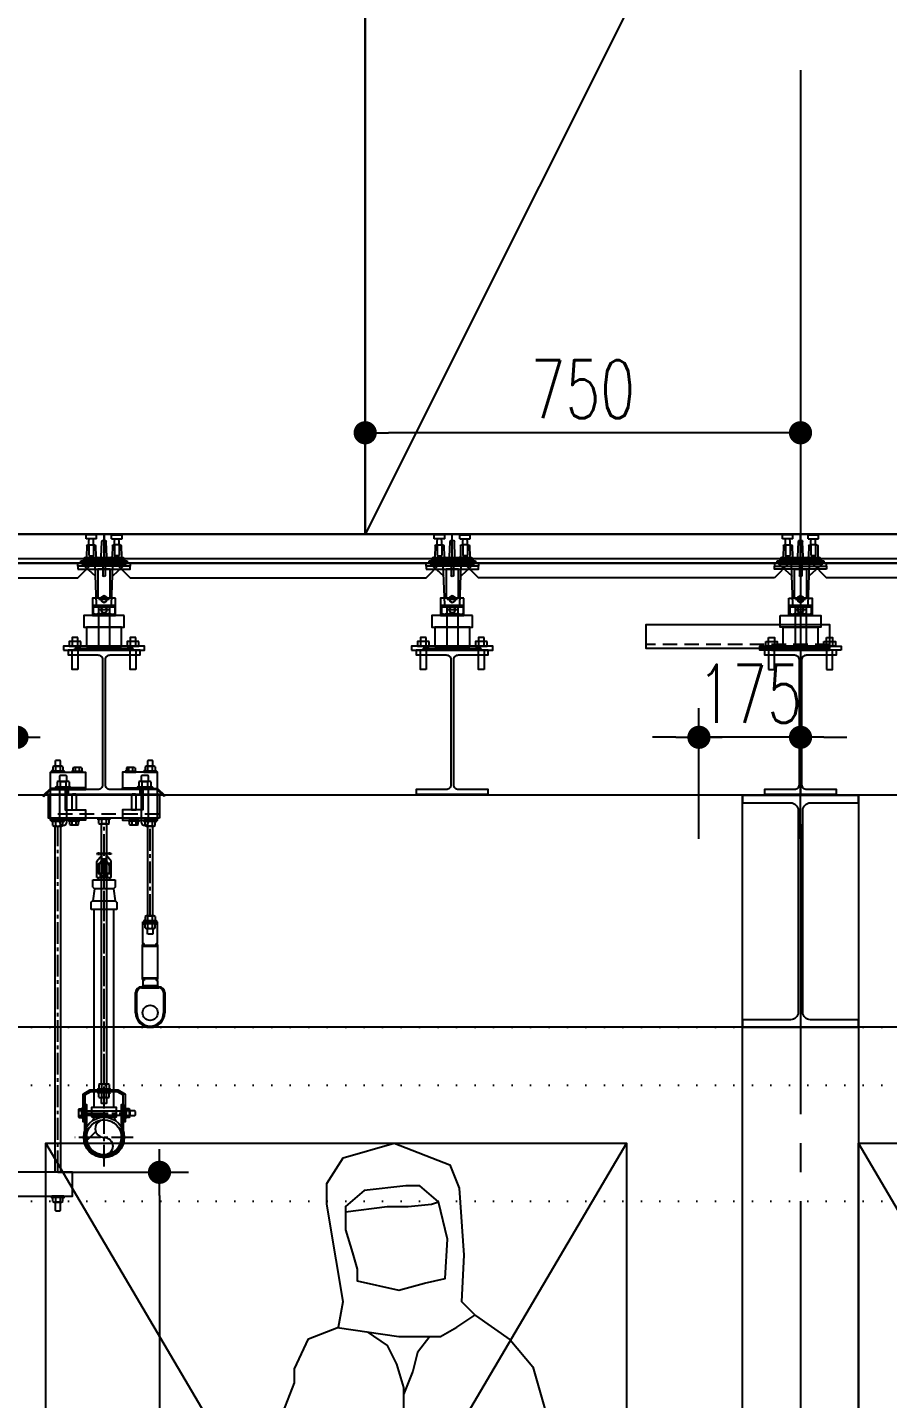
# Model space of a CAD drawing. Header units: millimetres. Extents: x -192235 to 515711, y 45168 to 947868.
# Drawn here: x 111268 to 112750, y 465210 to 467574 of the extents above; entities that cross this region are included whole.
import ezdxf
from ezdxf.enums import TextEntityAlignment as Align

# ---------------------------------------------------------------- set-up
doc = ezdxf.new("R2010")
doc.units = ezdxf.units.MM
doc.header["$LTSCALE"] = 1000
doc.header["$PDMODE"] = 1
for name, pattern in [('CENTER2', [1.125, 0.75, -0.125, 0.125, -0.125]), ('DOT2', [3.175, 0, -3.175]), ('HIDDEN', [0.375, 0.25, -0.125]), ('TPH12-SEC-@20-1$0$CENTERK0', [0.65, 0.5, -0.05, 0.05, -0.05]), ('TPH12-SEC-@20-1$0$CENTERK5', [6.916, 6.667, -0.083, 0.083, -0.083])]:
    doc.linetypes.add(name, pattern=pattern)
for name, color, linetype in [('0-LEVEL LINE', 4, 'DOT2'), ('0-tool', 1, 'Continuous'), ('e-eq-SWB', 130, 'Continuous'), ('FS-EQ', 10, 'Continuous'), ('FS-LINE', 10, 'Continuous'), ('FS-Support-1', 2, 'Continuous'), ('LED-Light-L25', 7, 'Continuous'), ('LIGHTING', 2, 'Continuous'), ('LIGHTING-W', 7, 'Continuous'), ('M-DIM', 1, 'Continuous'), ('man', 7, 'Continuous'), ('MOVE-IN', 220, 'Continuous'), ('SM-SEC-Cm$0$SUPPORT', 2, 'Continuous'), ('SUPPORT', 2, 'Continuous'), ('TPH12-SEC-@20-1$0$H-SIN', 252, 'TPH12-SEC-@20-1$0$CENTERK5'), ('TPH12-SEC-@20-1$0$SIAGE1', 252, 'Continuous'), ('TPH12-SEC-@20-1$0$STEEL-NEDA', 252, 'Continuous'), ('TPH12-SEC-@20-1$0$STEEL2', 252, 'Continuous'), ('TPH12-SEC-@20-1$0$STEEL3', 252, 'Continuous'), ('TPH12-SEC-@20-1$0$フリーアクセス', 252, 'Continuous'), ('WY-J-D', 2, 'Continuous'), ('WY-J-U', 2, 'Continuous'), ('YCD-Xfa-Sec-24$0$Raised Floor', 1, 'Continuous')]:
    doc.layers.add(name, color=color, linetype=linetype)
doc.styles.add('aa-txt', font='simplex.shx', dxfattribs={"width": 0.7, "bigfont": 'chineset.shx'})
doc.styles.add('ROMAND', font='romand', dxfattribs={"height": 5})
doc.dimstyles.new('50-DIM', dxfattribs={"dimscale": 50, "dimtxt": 2, "dimasz": 0.8, "dimexe": 1, "dimexo": 1, "dimgap": 0.5, "dimtad": 1, "dimdec": 0, "dimdsep": 46, "dimtxsty": 'aa-txt', "dimblk": 'DOT', "dimcen": 5, "dimclrd": 256, "dimclre": 256, "dimclrt": 256, "dimadec": 0, "dimazin": 0, "dimtfac": 1, "dimtdec": 0, "dimtix": 1, "dimtmove": 2, "dimatfit": 3, "dimldrblk": 'DOT', "dimfxl": 1, "dimtolj": 1, "dimtzin": 0, "dimarcsym": 0})
doc.dimstyles.new('50-DIM-ct', dxfattribs={"dimscale": 50, "dimtxt": 2, "dimasz": 0.8, "dimexe": 1, "dimexo": 1, "dimgap": 0.5, "dimtad": 1, "dimdec": 0, "dimdsep": 46, "dimtxsty": 'aa-txt', "dimblk": 'DOT', "dimcen": 5, "dimclrd": 256, "dimclre": 256, "dimclrt": 256, "dimadec": 0, "dimazin": 0, "dimtfac": 1, "dimtdec": 0, "dimtix": 1, "dimtmove": 2, "dimatfit": 3, "dimldrblk": 'DOT', "dimfxl": 1, "dimtvp": 1, "dimtolj": 1, "dimtzin": 0, "dimarcsym": 0})

# ---------------------------------------------------------------- blocks, each defined once
blk = doc.blocks.new('TPH12-SEC-@20-1$0$ペデスタルA')
at = {"layer": 'TPH12-SEC-@20-1$0$フリーアクセス'}
for p, q in [((-30, 0), (-31, -1)), ((-14, 0), (-30, 0)), ((-13, -1), (-14, 0)), ((0, -10), (0, 0)), ((13, -1), (14, 0)), ((14, 0), (30, 0)), ((30, 0), (31, -1)), ((-31, -8), (-31, -1)), ((-13, -1), (-31, -1)), ((-13, -8), (-31, -8)), ((-29.6, -19.9), (-30, -38.5)), ((-27.6, -18), (-16.4, -18)), ((-26, -10.5), (-25.6, -10)), ((-26, -18), (-26, -10.5)), ((-26, -18), (-26, -36)), ((-25.6, -10), (-25.6, -8.4)), ((-18.5, -10), (-18.5, -8.4)), ((-18, -10.5), (-18.5, -10)), ((-18, -18), (-18, -10.5)), ((-18, -18), (-18, -36)), ((-14.4, -19.9), (-14, -38.5)), ((-13, -8), (-13, -1)), ((-4.7, -39), (-3.6, -12.9)), ((4.7, -39), (3.6, -12.9)), ((13, -8), (13, -1)), ((13, -1), (31, -1)), ((13, -8), (31, -8)), ((14.4, -19.9), (14, -38.5)), ((27.6, -18), (16.4, -18)), ((18, -10.5), (18.4, -10)), ((18, -18), (18, -10.5)), ((18, -18), (18, -36)), ((18.4, -10), (18.4, -8.4)), ((25.6, -10), (25.6, -8.4)), ((26, -10.5), (25.6, -10)), ((26, -18), (26, -10.5)), ((26, -18), (26, -36)), ((29.6, -19.9), (30, -38.5)), ((31, -8), (31, -1)), ((-40, -46), (-40, -49)), ((40, -46), (-40, -46)), ((-40, -47), (40, -47)), ((35.5, -43), (-35.5, -43)), ((-35.5, -43), (-35.5, -45)), ((-35.5, -45), (-33.5, -45)), ((-33.5, -41), (-33.5, -45)), ((32.5, -40), (-32.5, -40)), ((32.5, -46), (-32.5, -46)), ((-26, -36), (-25.1, -36.9)), ((-25.1, -36.9), (-25.1, -40)), ((-25.1, -36.9), (-18.9, -36.9)), ((-24.1, -41), (-19.9, -41)), ((-18, -36), (-18.9, -36.9)), ((-18.9, -36.9), (-18.9, -40)), ((-15.3, -46), (-15.1, -44.2)), ((-15.3, -46), (-8.3, -46)), ((-9.4, -43.4), (-14.2, -43.4)), ((-8.3, -46), (-8.5, -44.2)), ((-1, -45), (-1, -43)), ((-1, -45), (1, -45)), ((1, -45), (1, -43)), ((18, -36), (18.9, -36.9)), ((25.1, -36.9), (18.9, -36.9)), ((18.9, -36.9), (18.9, -40)), ((24.1, -41), (19.9, -41)), ((26, -36), (25.1, -36.9)), ((25.1, -36.9), (25.1, -40)), ((33.5, -45), (33.5, -41)), ((35.5, -45), (33.5, -45)), ((35.5, -43), (35.5, -45)), ((40, -49), (40, -46)), ((38, -51), (-38, -51)), ((-37.7, -51.2), (-15.1, -71.7)), ((-13, -122), (-15.4, -52.9)), ((-2, -53), (-2, -71)), ((2, -53), (2, -71)), ((13, -122), (15.4, -52.9)), ((38, -51), (15.1, -71.7)), ((8.7, -112), (-8.6, -112)), ((-5, -109.1), (0, -106.3)), ((-5, -114.9), (-5, -109.1)), ((0, -117.8), (-5, -114.9)), ((0, -106.3), (5, -109.1)), ((5, -114.9), (0, -117.8)), ((5, -109.1), (5, -114.9)), ((-18.5, -122), (-18.5, -136.5)), ((18.5, -122), (-18.5, -122)), ((-15.9, -138), (-18.5, -136.5)), ((15.9, -138), (-15.9, -138)), ((-9.5, -122), (-9.5, -136.4)), ((-9.5, -138), (-9.5, -193.8)), ((-9, -130), (8.9, -130)), ((-5, -127.1), (0, -124.3)), ((-5, -132.9), (-5, -127.1)), ((0, -135.8), (-5, -132.9)), ((0, -124.3), (5, -127.1)), ((5, -132.9), (0, -135.8)), ((5, -127.1), (5, -132.9)), ((9.5, -122), (9.5, -136.4)), ((9.5, -138), (9.5, -193.8)), ((15.9, -138), (18.5, -136.5)), ((18.5, -122), (18.5, -136.5)), ((-50, -200), (-50, -196.8)), ((-50, -196.8), (50, -196.8)), ((50, -200), (-50, -200)), ((-12.5, -196.8), (-9.5, -193.8)), ((9.5, -193.8), (-9.5, -193.8)), ((12.5, -196.8), (9.5, -193.8)), ((50, -200), (50, -196.8))]:
    blk.add_line(p, q, dxfattribs=at)
for centre in [(0, -112), (0, -130)]:
    blk.add_circle(centre, 4.98, dxfattribs=at)
for centre, radius, start, end in [((-27.6, -20), 2, 90, 178.5), ((-26, -8.4), 0.4, 0, 90), ((-18.1, -8.4), 0.4, 90, 180), ((-16.4, -20), 2, 1.5, 90), ((-0.6, -13), 3, 90, 177.5), ((0.6, -13), 3, 2.5, 90), ((16.4, -20), 2, 90, 178.5), ((18.1, -8.4), 0.4, 0, 90), ((25.9, -8.4), 0.4, 90, 180), ((27.6, -20), 2, 1.5, 90), ((-32.5, -41), 1, 90, 180), ((-32.5, -45), 1, 180, 270), ((-31.5, -38.5), 1.5, 270, 358.5), ((-24.1, -40), 1, 180.5, 270), ((-19.9, -40), 1, 270, 359.5), ((-14.2, -44.3), 0.9, 90, 175), ((-12.5, -38.5), 1.5, 181.5, 270), ((-9.4, -44.3), 0.9, 5, 90), ((-5.7, -39), 1, 270, 357.5), ((5.7, -39), 1, 182.5, 270), ((12.5, -38.5), 1.5, 270, 358.5), ((19.9, -40), 1, 180.5, 270), ((24.1, -40), 1, 270, 359.5), ((31.5, -38.5), 1.5, 181.5, 270), ((32.5, -41), 1, 0, 90), ((32.5, -45), 1, 270, 0), ((-38, -49), 2, 180, 270), ((-38.4, -52), 1, 47.9554, 82.0191), ((-17.4, -53), 2, 2, 90), ((-4, -53), 2, 0, 90), ((4, -53), 2, 90, 180), ((17.4, -53), 2, 90, 178), ((38, -49), 2, 270, 0), ((-15.7, -72.4), 1, 2, 47.9554), ((0, -71), 2, 180, 270), ((0, -71), 2, 270, 0), ((15.7, -72.4), 1, 132.0446, 178), ((-14, -131), 7.03, 270, 309.8217), ((0, -109.5), 28.5, 250.5288, 289.4712), ((14, -131), 7.03, 230.1783, 270)]:
    blk.add_arc(centre, radius, start, end, dxfattribs=at)
blk = doc.blocks.new('TPH12-SEC-@20-1')
at = {"layer": 'DEFPOINTS', "linetype": 'TPH12-SEC-@20-1$0$CENTERK0'}
blk.add_line((112600, 467500), (112600, 462400), dxfattribs=at)
at = {"layer": 'TPH12-SEC-@20-1$0$H-SIN'}
blk.add_line((83854.8, 466700), (201769.6, 466700), dxfattribs=at)
at = {"layer": 'TPH12-SEC-@20-1$0$SIAGE1'}
blk.add_line((109000, 466700), (113800, 466700), dxfattribs=at)
at = {"layer": 'TPH12-SEC-@20-1$0$STEEL-NEDA'}
for points in [[(111462, 466500), (111338, 466500), (111338, 466492), (111389.5, 466492, -0.414214), (111397.5, 466484), (111397.5, 466268, -0.414214), (111389.5, 466260), (111338, 466260), (111338, 466252), (111462, 466252), (111462, 466260), (111410.5, 466260, -0.414214), (111402.5, 466268), (111402.5, 466484, -0.414214), (111410.5, 466492), (111462, 466492)], [(112062, 466500), (111938, 466500), (111938, 466492), (111989.5, 466492, -0.414214), (111997.5, 466484), (111997.5, 466268, -0.414214), (111989.5, 466260), (111938, 466260), (111938, 466252), (112062, 466252), (112062, 466260), (112010.5, 466260, -0.414214), (112002.5, 466268), (112002.5, 466484, -0.414214), (112010.5, 466492), (112062, 466492)], [(112662, 466500), (112538, 466500), (112538, 466492), (112589.5, 466492, -0.414214), (112597.5, 466484), (112597.5, 466268, -0.414214), (112589.5, 466260), (112538, 466260), (112538, 466252), (112662, 466252), (112662, 466260), (112610.5, 466260, -0.414214), (112602.5, 466268), (112602.5, 466484, -0.414214), (112610.5, 466492), (112662, 466492)]]:
    blk.add_lwpolyline(points, format="xyb", close=True, dxfattribs=at)
at = {"layer": 'TPH12-SEC-@20-1$0$STEEL2'}
blk.add_lwpolyline([(112700, 466250), (112500, 466250), (112500, 466237), (112583, 466237, -0.414214), (112596, 466224), (112596, 465876, -0.414214), (112583, 465863), (112500, 465863), (112500, 465850), (112700, 465850), (112700, 465863), (112617, 465863, -0.414214), (112604, 465876), (112604, 466224, -0.414214), (112617, 466237), (112700, 466237)], format="xyb", close=True, dxfattribs=at)
at = {"layer": 'TPH12-SEC-@20-1$0$STEEL3'}
for p, q in [((115000, 466250), (100550, 466250)), ((115000, 465850), (100700, 465850))]:
    blk.add_line(p, q, dxfattribs=at)
blk.add_lwpolyline([(112700, 463950), (112500, 463950), (112500, 466250), (112700, 466250)], close=True, dxfattribs=at)
at = {"layer": 'TPH12-SEC-@20-1$0$フリーアクセス'}
blk.add_line((109000, 466658), (113800, 466658), dxfattribs=at)
at = {"layer": 'TPH12-SEC-@20-1$0$フリーアクセス', "xscale": -1}
for p in [(111400, 466700), (112000, 466700), (112600, 466700)]:
    blk.add_blockref('TPH12-SEC-@20-1$0$ペデスタルA', p, dxfattribs=at)
blk = doc.blocks.new('_Dot')
at = {"color": 0, "linetype": 'ByBlock', "lineweight": -2}
blk.add_line((-0.5, 0), (-1, 0), dxfattribs=at)
at = {"color": 0, "linetype": 'ByBlock', "const_width": 0.5}
blk.add_lwpolyline([(-0.25, 0, 1), (0.25, 0, 1)], format="xyb", close=True, dxfattribs=at)
blk = doc.blocks.new('*D48')
at = {"layer": 'DEFPOINTS', "color": 0, "transparency": 16777216}
for p in [(111850, 467100), (112600, 467100), (111850, 466875)]:
    blk.add_point(p, dxfattribs=at)
at = {"layer": 'MOVE-IN', "lineweight": -2, "transparency": 16777216}
for p, q in [((111850, 467050), (111850, 466825)), ((112600, 467050), (112600, 466825)), ((112560, 466875), (111890, 466875))]:
    blk.add_line(p, q, dxfattribs=at)
at = {"layer": 'MOVE-IN', "lineweight": -2, "transparency": 16777216, "xscale": 40, "yscale": 40, "zscale": 40, "rotation": 180}
blk.add_blockref('_Dot', (111850, 466875), dxfattribs=at)
at = {"layer": 'MOVE-IN', "lineweight": -2, "transparency": 16777216, "xscale": 40, "yscale": 40, "zscale": 40}
blk.add_blockref('_Dot', (112600, 466875), dxfattribs=at)
at = {"layer": 'MOVE-IN', "transparency": 16777216, "insert": (112225, 466950), "char_height": 100, "attachment_point": 5, "style": 'aa-txt'}
blk.add_mtext('\\A1;750', dxfattribs=at)
blk = doc.blocks.new('DOT')
at = {"color": 0}
blk.add_line((-1, 0), (1, 0), dxfattribs=at)
at = {"color": 3, "const_width": 0.5}
blk.add_lwpolyline([(-0.25, 0, 1), (0.25, 0, 1)], format="xyb", close=True, dxfattribs=at)
blk = doc.blocks.new('*D238')
at = {"layer": 'DEFPOINTS', "color": 0, "transparency": 16777216}
for p in [(110350, 466350), (110350, 466125), (111250, 466125)]:
    blk.add_point(p, dxfattribs=at)
at = {"layer": 'M-DIM', "lineweight": -2, "transparency": 16777216}
for p, q in [((110350, 466175), (110350, 466400)), ((111250, 466175), (111250, 466400)), ((111210, 466350), (110390, 466350))]:
    blk.add_line(p, q, dxfattribs=at)
at = {"layer": 'M-DIM', "lineweight": -2, "transparency": 16777216, "xscale": 40, "yscale": 40, "zscale": 40, "rotation": 180}
blk.add_blockref('DOT', (110350, 466350), dxfattribs=at)
at = {"layer": 'M-DIM', "lineweight": -2, "transparency": 16777216, "xscale": 40, "yscale": 40, "zscale": 40}
blk.add_blockref('DOT', (111250, 466350), dxfattribs=at)
at = {"layer": 'M-DIM', "transparency": 16777216, "insert": (110800, 466425), "char_height": 100, "attachment_point": 5, "style": 'aa-txt'}
blk.add_mtext('\\A1;900', dxfattribs=at)
blk = doc.blocks.new('*D239')
at = {"layer": 'DEFPOINTS', "color": 0, "transparency": 16777216}
for p in [(111270.5, 465600), (111270.5, 463950), (111495.5, 463950)]:
    blk.add_point(p, dxfattribs=at)
at = {"layer": 'M-DIM', "lineweight": -2, "transparency": 16777216}
for p, q in [((111320.5, 465600), (111545.5, 465600)), ((111495.5, 465560), (111495.5, 463990)), ((111320.5, 463950), (111545.5, 463950))]:
    blk.add_line(p, q, dxfattribs=at)
at = {"layer": 'M-DIM', "lineweight": -2, "transparency": 16777216, "xscale": 40, "yscale": 40, "zscale": 40}
for p, rotation in [((111495.5, 465600), 90), ((111495.5, 463950), 270)]:
    blk.add_blockref('DOT', p, dxfattribs=dict(at, rotation=rotation))
at = {"layer": 'M-DIM', "transparency": 16777216, "insert": (111420.5, 464775), "char_height": 100, "attachment_point": 5, "rotation": 90, "style": 'aa-txt'}
blk.add_mtext('\\A1;1650', dxfattribs=at)
blk = doc.blocks.new('Man-170-C')
for points in [[(17.99, 67.27), (17.99, 66.39), (17.99, 59.57), (17.99, 54.37), (17.99, 45.58), (19.59, 42.78), (19.59, 35.99), (19.59, 26.77), (19.59, 20.78), (21.59, 17.58), (21.99, 12.39), (20.39, 9.99), (15.59, 9.59), (11.19, 7.59), (6.4, 10.39), (3.6, 15.98), (1.2, 22.78), (2.4, 37.59), (1.2, 52.37), (-2, 70.39), (-2, 77.58), (-2, 73.98), (-1.2, 66.79), (0, 53.57), (-1.2, 51.58), (-2.4, 49.98), (-6, 41.59), (-7.2, 35.19), (-8, 25.17), (-8.79, 20.78), (-6.4, 14.38), (-7.6, 9.59), (-11.19, 8.79), (-16.39, 8.79), (-21.59, 8.79), (-24.79, 10.79), (-22.79, 16.38), (-22.39, 21.18), (-22.39, 27.57), (-19.59, 35.99), (-20.39, 43.58), (-19.19, 53.57), (-19.19, 57.17), (-17.19, 64.79), (-16.79, 70.79), (-16.79, 72.38), (-13.99, 84.77), (-12.79, 88.77), (-13.99, 93.16), (-15.59, 97.56), (-15.99, 101.95), (-15.99, 108.74), (-15.99, 115.14), (-13.99, 120.73), (-16.79, 110.34), (-16.79, 107.94), (-15.99, 102.75), (-17.59, 102.75), (-25.19, 102.75), (-27.58, 102.35), (-30.78, 101.55), (-33.58, 101.55), (-35.98, 101.15), (-39.18, 101.95), (-41.18, 103.15), (-42.38, 103.55), (-43.97, 105.95), (-43.97, 108.34), (-42.78, 112.34), (-40.78, 113.94), (-39.18, 113.94), (-36.38, 114.34), (-33.98, 113.14), (-23.19, 113.94), (-23.19, 115.54), (-22.79, 117.53), (-20.39, 118.73), (-20.39, 121.53), (-19.19, 123.53), (-17.19, 128.72), (-17.19, 131.12), (-14.79, 136.31), (-9.59, 138.31), (-8.79, 142.71), (-9.99, 149.9), (-11.59, 159.49), (-11.59, 163.08), (-8.79, 167.48), (0, 170), (9.59, 166.28), (11.19, 162.29), (11.99, 150.7), (11.59, 142.71), (13.99, 140.31), (20, 136.11), (23.87, 131.44), (30.01, 109.96), (29.98, 103.15), (27.98, 89.56), (23.73, 78.21), (21.87, 72.07), (21.6, 67.94), (16.79, 66.79), (13.59, 70.79), (15.19, 75.98), (13.19, 74.38), (11.99, 75.98), (17.33, 81.28), (19.3, 89.1), (19.99, 95.56), (21.59, 97.16), (20.79, 103.55), (18.39, 109.54), (16.79, 117.13), (16.79, 121.93), (17.19, 123.53)], [(-8.4, 158.19), (-1.2, 159.09), (2.4, 159.09), (6.4, 159.49), (7.6, 159.89), (4.4, 162.69), (2, 162.69), (-5.2, 161.89), (-8.4, 159.09), (-8.4, 155.09), (-7.2, 151.1), (-6.4, 148.3), (-6.4, 146.3), (0.8, 144.7), (5.2, 145.9), (8.79, 146.7), (9.19, 153.5), (7.6, 159.89)], [(-9.81, 138.23), (0.8, 136.71), (4.4, 136.71), (8, 136.71), (10.79, 138.31), (13.91, 140.39)], [(-4.66, 137.49), (-1.2, 135.12), (0.4, 131.92), (1.6, 127.92), (1.6, 120.33), (1.6, 115.14), (1.6, 107.15), (1.2, 101.55), (2.4, 98.75), (1.6, 95.16), (1.6, 93.56), (0.8, 90.76)], [(6.14, 136.71), (4, 133.92), (3.2, 130.72), (1.6, 126.72)], [(-42.88, 111.98), (-45.93, 113.2), (-48.73, 112), (-51.93, 112.4), (-54.33, 110.8), (-53.83, 107.87), (-52.27, 105.72), (-50.33, 104.41), (-47.93, 102.01), (-43.93, 102.81), (-41.13, 103.12)], [(21.5, 97.06), (21.56, 97.35)], [(19.2, 88.17), (16.79, 87.57), (9.99, 88.37), (5.6, 87.57), (-0.4, 87.17), (-4.8, 86.77), (-9.59, 86.77), (-13.11, 87.72)], [(-12.79, 89.17), (-4.8, 87.97), (0.8, 88.77), (5.6, 89.17), (8.79, 89.17), (14.79, 88.77), (18.79, 88.77), (19.27, 88.83)], [(7.61, 9.68), (6.8, 5.59), (6.8, 2.8), (9.19, 1.2), (11.59, 0.4), (14.79, 0), (18.39, 0.8), (20.79, 1.6), (21.59, 6.79), (20.26, 9.98)], [(-20.12, 8.79), (-21.19, 5.59), (-21.99, 2.4), (-21.19, 1.2), (-20.39, 0.8), (-18.39, 0), (-14.79, 0), (-11.19, 0), (-8, 0), (-7.6, 3.6), (-9.02, 9.27)]]:
    blk.add_lwpolyline(points)
blk = doc.blocks.new('Nut-M10')
for p, q in [((-10.9, 1.5), (-10.9, 0.5)), ((-8.7, 2.8), (-10.6, 2)), ((-10.4, 2), (10.4, 2)), ((-10.4, 0), (10.4, 0)), ((-8.7, 9.2), (-8.7, 2.8)), ((6.5, 10), (-6.5, 10)), ((-4.3, 9.2), (-4.3, 2.8)), ((4.3, 2.8), (4.3, 9.2)), ((8.7, 9.2), (8.7, 2.8)), ((8.7, 2.8), (10.6, 2)), ((10.9, 1.5), (10.9, 0.5))]:
    blk.add_line(p, q)
for centre, radius, start, end in [((-10.4, 1.5), 0.5, 90, 180), ((-10.4, 0.5), 0.5, 180, 270), ((-6.5, 6.7), 3.33, 49.441, 130.559), ((-6.5, 5.3), 3.33, 229.441, 310.559), ((0, -2.1), 12.1, 69.065, 110.935), ((0, 14.1), 12.1, 249.065, 290.935), ((6.5, 6.7), 3.33, 49.441, 130.559), ((6.5, 5.3), 3.33, 229.441, 310.559), ((10.4, 1.5), 0.5, 0, 90), ((10.4, 0.5), 0.5, 270, 0)]:
    blk.add_arc(centre, radius, start, end)
blk = doc.blocks.new('Nut-M8')
for p, q in [((-8.9, 1.2), (-8.9, 0.4)), ((-7.5, 2.2), (-8.7, 1.5)), ((-8.5, 1.6), (8.6, 1.6)), ((-8.5, 0), (8.6, 0)), ((-7.5, 7.3), (-7.5, 2.2)), ((5.6, 8), (-5.6, 8)), ((-3.8, 7.3), (-3.8, 2.2)), ((3.8, 2.2), (3.8, 7.3)), ((7.5, 7.3), (7.5, 2.2)), ((7.5, 2.2), (8.7, 1.5)), ((9, 1.2), (9, 0.4))]:
    blk.add_line(p, q)
for centre, radius, start, end in [((-8.5, 1.2), 0.4, 90, 180), ((-8.5, 0.4), 0.4, 180, 270), ((-5.6, 5), 3.03, 51.7868, 128.2132), ((-5.6, 4.6), 3.03, 231.7868, 308.2132), ((0, -3.2), 11.2, 70.3471, 109.6529), ((0, 12.8), 11.2, 250.3471, 289.6529), ((5.6, 5), 3.03, 51.7868, 128.2132), ((5.6, 4.6), 3.03, 231.7868, 308.2132), ((8.6, 1.2), 0.4, 0, 90), ((8.6, 0.4), 0.4, 270, 0)]:
    blk.add_arc(centre, radius, start, end)
blk = doc.blocks.new('HG-S-l')
blk.add_lwpolyline([(-1.63, 5), (-1.73, 4.9), (-1.73, 4), (-0.77, 4), (-0.77, 4.9), (-0.87, 5)], close=True)
blk.add_lwpolyline([(0.5, 0.3), (0, 0.3), (0, -3.5), (3.5, -3.5), (3.5, -5.3), (-2.5, -5.3), (-2.5, 3), (3.5, 3), (3.5, 0.3), (0.5, 0.3), (0.5, 0), (3.5, 0), (3.5, 0.3)])
at = {"xscale": 0.1, "yscale": 0.1, "zscale": 0.1}
for name, p in [('Nut-M10', (-1.25, 3)), ('Nut-M8', (2.1, 3))]:
    blk.add_blockref(name, p, dxfattribs=at)
at = {"xscale": 0.1, "yscale": 0.1, "zscale": 0.1, "rotation": 180}
for name, p in [('Nut-M10', (-1.25, -5.3)), ('Nut-M8', (1.55, -5.3))]:
    blk.add_blockref(name, p, dxfattribs=at)
blk = doc.blocks.new('SP-H-1')
at = {"layer": 'FS-EQ'}
for p, q in [((-1.21, 9.66), (-1.21, 9.57)), ((-1.21, 9.66), (-1.13, 9.66)), ((-1.21, 9.57), (-1.13, 9.57)), ((-1.13, 9.66), (-1.13, 9.57)), ((-1.13, 9.63), (-1.13, 9.57)), ((-0.99, 9.62), (-0.77, 9.61)), ((-0.99, 9.62), (-0.99, 9.53)), ((-0.99, 9.53), (-0.77, 9.52)), ((-0.83, 9.7), (0.83, 9.7)), ((-0.77, 9.61), (-0.77, 9.52)), ((-0.62, 9.61), (-0.35, 9.61)), ((-0.62, 9.61), (-0.62, 9.52)), ((-0.62, 9.52), (-0.35, 9.52)), ((-0.35, 9.61), (-0.35, 9.52)), ((-0.14, 9.6), (-0.13, 9.66)), ((-0.14, 9.61), (0.14, 9.61)), ((-0.14, 9.61), (-0.14, 9.52)), ((-0.14, 9.52), (0.14, 9.52)), ((0.14, 9.6), (0.13, 9.66)), ((0.14, 9.61), (0.14, 9.52)), ((0.35, 9.61), (0.35, 9.52)), ((0.62, 9.61), (0.35, 9.61)), ((0.62, 9.52), (0.35, 9.52)), ((0.62, 9.61), (0.62, 9.52)), ((0.99, 9.62), (0.77, 9.61)), ((0.77, 9.61), (0.77, 9.52)), ((0.99, 9.53), (0.77, 9.52)), ((0.99, 9.62), (0.99, 9.53)), ((1.13, 9.66), (1.13, 9.57)), ((1.22, 9.66), (1.13, 9.66)), ((1.13, 9.63), (1.13, 9.57)), ((1.22, 9.57), (1.13, 9.57)), ((1.22, 9.66), (1.22, 9.57)), ((1.22, 9.6), (1.22, 9.57)), ((-1.25, 5.5), (-1.25, 8.29)), ((-1.24, 8.35), (-0.45, 9.3)), ((-1.02, 6.2), (-1.24, 8.25)), ((-0.9, 8.07), (-0.9, 6.2)), ((-0.3, 8.55), (-0.79, 7.9)), ((-0.32, 8.6), (0.32, 8.6)), ((-0.3, 8.55), (0.3, 8.55)), ((-0.25, 8.16), (-0.25, 6.4)), ((0.25, 8.16), (0.25, 6.4)), ((0.3, 8.55), (0.79, 7.9)), ((1.24, 8.35), (0.45, 9.3)), ((0.9, 8.1), (0.9, 6.2)), ((1.03, 6.2), (1.24, 8.25)), ((1.25, 5.5), (1.25, 8.29)), ((-1.9, 5.1), (1.9, 5.1)), ((-1.25, 5.5), (1.25, 5.5)), ((-1.02, 6.2), (1.03, 6.2)), ((-0.6, 5.5), (-0.6, 6.4)), ((-0.6, 6.4), (0.6, 6.4)), ((0.6, 5.5), (0.6, 6.4))]:
    blk.add_line(p, q, dxfattribs=at)
for centre, radius, start, end in [((-0.93, 8.75), 0.955, 84.0829, 107.6622), ((-0.92, 9.1), 0.592, 87.634, 110.8646), ((-0.74, 9.01), 0.681, 107.7143, 125.0736), ((-0.75, 9.26), 0.433, 91.8537, 123.1257), ((-0.83, 9.35), 0.347, 78.6251, 99.8563), ((-0.49, 9.38), 0.315, 104.4487, 153.9759), ((-0.6, 9.46), 0.226, 88.1263, 139.7268), ((-0.46, 9.49), 0.204, 100.0382, 141.9173), ((-0.56, 8.91), 0.784, 84.9677, 92.2638), ((2.27, 9.44), 2.72, 178.7323, 199.1653), ((-0.26, 9.6), 0.0861, 105.0543, 169.5675), ((-0.09, 9.48), 0.262, 131.7568, 170.5499), ((-0.23, 9.53), 0.161, 53.7998, 110.9693), ((-0.21, 9.56), 0.123, 53.4161, 115.819), ((0.23, 9.53), 0.161, 69.0307, 126.2002), ((0.21, 9.56), 0.123, 64.181, 126.5839), ((0.09, 9.48), 0.262, 9.4501, 48.2432), ((0.26, 9.6), 0.0861, 10.4325, 74.9457), ((-2.27, 9.44), 2.72, 340.8347, 1.2677), ((0.56, 8.91), 0.784, 87.7362, 95.0323), ((0.46, 9.49), 0.204, 38.0827, 79.9618), ((0.49, 9.38), 0.315, 26.0241, 75.5513), ((0.6, 9.46), 0.226, 40.2732, 91.8737), ((0.83, 9.35), 0.347, 80.1437, 101.3749), ((0.75, 9.26), 0.433, 56.8743, 88.1463), ((0.93, 8.75), 0.955, 72.3378, 95.9171), ((0.92, 9.1), 0.592, 69.1354, 92.366), ((0.74, 9.01), 0.681, 54.9264, 72.2857), ((-1.11, 8.29), 0.139, 157.0298, 197.1193), ((-0.51, 7.64), 0.388, 136.5249, 182.9908), ((0, 8.12), 0.254, 10.4828, 169.5172), ((-0.03, 8.43), 0.184, 139.0501, 221.9684), ((0.03, 8.43), 0.184, 318.6569, 40.9499), ((0.51, 7.64), 0.388, 357.0092, 43.4751), ((1.11, 8.29), 0.139, 342.8807, 22.9702), ((-1.24, 5.27), 0.303, 326.9119, 50.7686), ((1.33, 5.25), 0.371, 138.0713, 204.2482)]:
    blk.add_arc(centre, radius, start, end, dxfattribs=at)
at = {"layer": 'FS-LINE'}
for p, q in [((-1.9, 3.85), (-1.9, 5.1)), ((-1.9, 5.1), (1.9, 5.1)), ((1.9, 5.1), (1.9, 3.85)), ((-1.65, 3.6), (-1.95, 1.5)), ((-1.9, 3.85), (-1.65, 3.6)), ((1.9, 3.85), (1.65, 3.6)), ((1.65, 3.6), (1.95, 1.5)), ((-2.2, 1.25), (-1.95, 1.5)), ((-2.2, 0), (-2.2, 1.25)), ((2.2, 0), (-2.2, 0)), ((2.2, 1.25), (1.95, 1.5)), ((2.2, 1.25), (2.2, 0))]:
    blk.add_line(p, q, dxfattribs=at)
for points in [[(1.65, 3.6), (-1.65, 3.6)], [(-1.95, 1.5), (1.95, 1.5)]]:
    blk.add_lwpolyline(points, dxfattribs=at)
at = {"layer": 'FS-EQ', "style": 'ROMAND'}
blk.add_text('V27', height=0.35, rotation=180, dxfattribs=at).set_placement((0.01, 5.84), align=Align.MIDDLE)
blk = doc.blocks.new('Nut-M12')
for p, q in [((-13, 1.8), (-13, 0.6)), ((-10.4, 3.3), (-12.6, 2.3)), ((-12.4, 2.4), (12.4, 2.4)), ((-12.4, 0), (12.4, 0)), ((-10.4, 11), (-10.4, 3.3)), ((7.8, 12), (-7.8, 12)), ((-5.2, 11), (-5.2, 3.3)), ((5.2, 3.3), (5.2, 11)), ((10.4, 11), (10.4, 3.3)), ((10.4, 3.3), (12.6, 2.3)), ((13, 1.8), (13, 0.6))]:
    blk.add_line(p, q)
for centre, radius, start, end in [((-12.4, 1.8), 0.6, 90, 180), ((-12.4, 0.6), 0.6, 180, 270), ((-7.8, 8), 4.03, 49.8296, 130.1704), ((-7.8, 6.4), 4.03, 229.8296, 310.1704), ((0, -2.7), 14.7, 69.2784, 110.7216), ((0, 17.1), 14.7, 249.2784, 290.7216), ((7.8, 8), 4.03, 49.8296, 130.1704), ((7.8, 6.4), 4.03, 229.8296, 310.1704), ((12.4, 1.8), 0.6, 0, 90), ((12.4, 0.6), 0.6, 270, 0)]:
    blk.add_arc(centre, radius, start, end)
blk = doc.blocks.new('FS-L25-1')
at = {"layer": 'FS-LINE'}
h = blk.add_hatch(dxfattribs=at)
h.set_pattern_fill('ANSI31', color=1, scale=15, style=0)
h.set_pattern_definition([(45, (139828.326, 401638.76), (-33.67596, 33.67596), [])])
edge = h.paths.add_edge_path()
edge.add_arc((175600, 465660.2), 30.2, 90, 270)
edge.add_arc((175600, 465645.1), 15.1, 270, 450)
edge.add_arc((175600, 465675.2), 15.1, 90, 270, ccw=False)
at = {"layer": 'FS-LINE', "color": 1, "linetype": 'CENTER2', "ltscale": 0.05}
for p, q in [((175600, 465710.3), (175600, 466150)), ((175600, 465610), (175600, 465710.3)), ((175650.2, 465660.2), (175549.8, 465660.2))]:
    blk.add_line(p, q, dxfattribs=at)
at = {"layer": 'FS-LINE'}
for p, q in [((175583.3, 465711.5), (175583.3, 466053)), ((175616.7, 465711.5), (175616.7, 466053)), ((175583.3, 465695.5), (175580.3, 465689)), ((175616.7, 465695.5), (175619.7, 465689))]:
    blk.add_line(p, q, dxfattribs=at)
blk.add_lwpolyline([(175578.5, 465695.5), (175621.5, 465695.5), (175621.5, 465711.5), (175578.5, 465711.5)], close=True, dxfattribs=at)
blk.add_lwpolyline([(175600, 465690.3, 1), (175600, 465660.2, -1), (175600, 465630, -1)], format="xyb", close=True, dxfattribs=at)
for radius in [35, 30.2]:
    blk.add_circle((175600, 465660.2), radius, dxfattribs=at)
at = {"layer": 'FS-Support-1', "linetype": 'HIDDEN', "ltscale": 0.1}
blk.add_line((175695.5, 466217.7), (175504.5, 466217.7), dxfattribs=at)
at = {"layer": 'FS-Support-1', "linetype": 'CENTER2', "ltscale": 0.05}
blk.add_line((175600, 465752), (175600, 466200.7), dxfattribs=at)
at = {"layer": 'FS-Support-1'}
for points in [[(175496.5, 466248), (175508.5, 466260), (175568.5, 466260), (175568.5, 466262), (175507.7, 466262), (175495.1, 466249.4), (175496.5, 466248)], [(175703.5, 466248), (175691.5, 466260), (175631.5, 466260), (175631.5, 466262), (175692.3, 466262), (175704.9, 466249.4), (175703.5, 466248)]]:
    blk.add_lwpolyline(points, dxfattribs=at)
for points in [[(175535.8, 466204.3), (175535.8, 466260), (175523.1, 466260), (175523.1, 466204.3, 1)], [(175676.8, 466204.3), (175676.8, 466260), (175664.1, 466260), (175664.1, 466204.3, 1)]]:
    blk.add_lwpolyline(points, format="xyb", close=True, dxfattribs=at)
at = {"layer": 'FS-Support-1', "ltscale": 0.1}
blk.add_lwpolyline([(175695.5, 466210.7), (175504.5, 466210.7), (175504.5, 466252), (175695.5, 466252)], close=True, dxfattribs=at)
at = {"layer": 'FS-Support-1'}
blk.add_lwpolyline([(175595.2, 465752), (175604.8, 465752), (175604.8, 466200.7), (175595.2, 466200.7)], close=True, dxfattribs=at)
at = {"layer": 'SUPPORT', "linetype": 'CENTER2', "ltscale": 0.05}
blk.add_line((175569.8, 465702), (175630.2, 465702), dxfattribs=at)
at = {"layer": 'SUPPORT'}
for points in [[(175524.1, 466284), (175523.1, 466283), (175523.1, 466274), (175535.8, 466274), (175535.8, 466283), (175534.8, 466284)], [(175665.1, 466284), (175664.1, 466283), (175664.1, 466274), (175676.8, 466274), (175676.8, 466283), (175675.8, 466284)], [(175622.8, 465739), (175577.2, 465739), (175566.8, 465733), (175566.8, 465687), (175563.8, 465687), (175563.8, 465734.7), (175576.4, 465742), (175623.6, 465742), (175636.2, 465734.7), (175636.2, 465687), (175633.2, 465687), (175633.2, 465733)], [(175603.8, 465719), (175604.8, 465720), (175604.8, 465729), (175595.2, 465729), (175595.2, 465720), (175596.2, 465719)], [(175569.8, 465698.1), (175569.8, 465706), (175630.2, 465706), (175630.2, 465698.1)], [(175654.2, 465705), (175653.2, 465706), (175644.2, 465706), (175644.2, 465698.1), (175653.2, 465698.1), (175654.2, 465699.1)]]:
    blk.add_lwpolyline(points, close=True, dxfattribs=at)
blk.add_lwpolyline([(175633.2, 465660.2, -1), (175566.8, 465660.2), (175566.8, 465717), (175569.8, 465717), (175569.8, 465660.2, 1), (175630.2, 465660.2), (175630.2, 465717), (175633.2, 465717)], format="xyb", close=True, dxfattribs=at)
at = {"layer": 'FS-LINE', "xscale": 10, "yscale": 10, "zscale": 10}
blk.add_blockref('SP-H-1', (175600, 466053), dxfattribs=at)
at = {"layer": 'SUPPORT'}
for name, p in [('Nut-M12', (175529.5, 466262)), ('Nut-M12', (175670.5, 466262)), ('Nut-M10', (175600, 465742))]:
    blk.add_blockref(name, p, dxfattribs=at)
for name, p, rotation in [('Nut-M10', (175600, 466210.7), 180), ('Nut-M10', (175600, 465739), 180), ('Nut-M8', (175563.8, 465702), 90), ('Nut-M8', (175636.2, 465702), 270)]:
    blk.add_blockref(name, p, dxfattribs=dict(at, rotation=rotation))
blk = doc.blocks.new('SP-L25-25')
at = {"layer": 'FS-LINE'}
blk.add_blockref('FS-L25-1', (-64200, 0), dxfattribs=at)
blk = doc.blocks.new('YCD-Xfa-Sec-24')
at = {"layer": 'YCD-Xfa-Sec-24$0$Raised Floor'}
for points in [[(597400, 396700), (596800, 396700), (596800, 396650), (597400, 396650)], [(598000, 396700), (597400, 396700), (597400, 396650), (598000, 396650)], [(598000, 396700), (598600, 396700), (598600, 396650), (598000, 396650)], [(598600, 396700), (599200, 396700), (599200, 396650), (598600, 396650)], [(596845, 396625), (597355, 396625), (597380, 396650), (596820, 396650)], [(597355, 396650), (597445, 396650), (597445, 396645), (597355, 396645)], [(597355, 396640), (597445, 396640), (597445, 396645), (597355, 396645)], [(597410.5, 396640), (597389.5, 396640), (597389.5, 396590), (597410.5, 396590)], [(597445, 396625), (597955, 396625), (597980, 396650), (597420, 396650)], [(598045, 396650), (597955, 396650), (597955, 396645), (598045, 396645)], [(598045, 396640), (597955, 396640), (597955, 396645), (598045, 396645)], [(597989.5, 396640), (598010.5, 396640), (598010.5, 396590), (597989.5, 396590)], [(598555, 396625), (598045, 396625), (598020, 396650), (598580, 396650)], [(598645, 396650), (598555, 396650), (598555, 396645), (598645, 396645)], [(598645, 396640), (598555, 396640), (598555, 396645), (598645, 396645)], [(598589.5, 396640), (598610.5, 396640), (598610.5, 396590), (598589.5, 396590)], [(599155, 396625), (598645, 396625), (598620, 396650), (599180, 396650)], [(597420, 396590), (597380, 396590), (597380, 396575), (597420, 396575)], [(597420, 396575), (597380, 396575), (597380, 396560), (597420, 396560)], [(597980, 396590), (598020, 396590), (598020, 396575), (597980, 396575)], [(597980, 396575), (598020, 396575), (598020, 396560), (597980, 396560)], [(598580, 396590), (598620, 396590), (598620, 396575), (598580, 396575)], [(598580, 396575), (598620, 396575), (598620, 396560), (598580, 396560)], [(597435, 396560), (597365, 396560), (597365, 396540), (597435, 396540)], [(597965, 396560), (598035, 396560), (598035, 396540), (597965, 396540)], [(598565, 396560), (598635, 396560), (598635, 396540), (598565, 396540)], [(597355, 396522), (597345, 396522), (597345, 396507), (597355, 396507)], [(597430, 396540), (597370, 396540), (597370, 396507), (597430, 396507)], [(597455, 396522), (597445, 396522), (597445, 396507), (597455, 396507)], [(597945, 396522), (597955, 396522), (597955, 396507), (597945, 396507)], [(597970, 396540), (598030, 396540), (598030, 396507), (597970, 396507)], [(598045, 396522), (598055, 396522), (598055, 396507), (598045, 396507)], [(598545, 396522), (598555, 396522), (598555, 396507), (598545, 396507)], [(598570, 396540), (598630, 396540), (598630, 396507), (598570, 396507)], [(598645, 396522), (598655, 396522), (598655, 396507), (598645, 396507)], [(597330, 396500), (597470, 396500), (597470, 396507), (597330, 396507)], [(597360, 396515), (597340, 396515), (597340, 396507), (597360, 396507)], [(597355, 396467), (597345, 396467), (597345, 396500), (597355, 396500)], [(597460, 396515), (597440, 396515), (597440, 396507), (597460, 396507)], [(597455, 396467), (597445, 396467), (597445, 396500), (597455, 396500)], [(598070, 396500), (597930, 396500), (597930, 396507), (598070, 396507)], [(597940, 396515), (597960, 396515), (597960, 396507), (597940, 396507)], [(597945, 396467), (597955, 396467), (597955, 396500), (597945, 396500)], [(598040, 396515), (598060, 396515), (598060, 396507), (598040, 396507)], [(598045, 396467), (598055, 396467), (598055, 396500), (598045, 396500)], [(598670, 396500), (598530, 396500), (598530, 396507), (598670, 396507)], [(598540, 396515), (598560, 396515), (598560, 396507), (598540, 396507)], [(598545, 396467), (598555, 396467), (598555, 396500), (598545, 396500)], [(598640, 396515), (598660, 396515), (598660, 396507), (598640, 396507)], [(598645, 396467), (598655, 396467), (598655, 396500), (598645, 396500)]]:
    blk.add_lwpolyline(points, close=True, dxfattribs=at)
blk = doc.blocks.new('HG-S-r')
blk.add_lwpolyline([(0.87, 5), (0.77, 4.9), (0.77, 4), (1.73, 4), (1.73, 4.9), (1.63, 5)], close=True)
blk.add_lwpolyline([(-0.5, 0.3), (0, 0.3), (0, -3.5), (-3.5, -3.5), (-3.5, -5.3), (2.5, -5.3), (2.5, 3), (-3.5, 3), (-3.5, 0.3), (-0.5, 0.3), (-0.5, 0), (-3.5, 0), (-3.5, 0.3)])
at = {"xscale": 0.1, "yscale": 0.1, "zscale": 0.1}
for name, p in [('Nut-M8', (-2.1, 3)), ('Nut-M10', (1.25, 3))]:
    blk.add_blockref(name, p, dxfattribs=at)
at = {"xscale": 0.1, "yscale": 0.1, "zscale": 0.1, "rotation": 180}
for name, p in [('Nut-M8', (-1.55, -5.3)), ('Nut-M10', (1.25, -5.3))]:
    blk.add_blockref(name, p, dxfattribs=at)
blk = doc.blocks.new('WY-J-U')
at = {"layer": 'WY-J-U'}
for p, q in [((-12.5, 42), (12.5, 42)), ((-12.5, 4.5), (-12.5, 42)), ((-12.5, 40.5), (12.5, 40.5)), ((12.5, 4.5), (12.5, 42)), ((-12.5, 4.5), (-10.5, 4.5)), ((-12.5, 1.5), (12.5, 1.5)), ((-12.5, 0), (-12.5, 1.5)), ((-12.5, 0), (12.5, 0)), ((-10.5, 1.5), (-10.5, 4.5)), ((10.5, 1.5), (10.5, 4.5)), ((10.5, 4.5), (12.5, 4.5)), ((12.5, 0), (12.5, 1.5))]:
    blk.add_line(p, q, dxfattribs=at)
blk = doc.blocks.new('LED-38W-W')
blk.add_circle((0, -45), 13)
at = {"layer": 'LIGHTING-W'}
for p, q in [((-15, 0), (15, 0)), ((-25, -45), (-25, -10)), ((-23, -45), (-23, -10)), ((-15, -2), (15, -2)), ((23, -10), (23, -45)), ((25, -10), (25, -45))]:
    blk.add_line(p, q, dxfattribs=at)
for centre, radius, start, end in [((-15, -10), 10, 90, 180), ((15, -10), 10, 0, 90), ((-15, -10), 8, 90, 180), ((15, -10), 8, 0, 90), ((0, -45), 25, 180, 0), ((0, -45), 23, 180, 0)]:
    blk.add_arc(centre, radius, start, end, dxfattribs=at)
blk = doc.blocks.new('Wireway-27x60')
at = {"layer": 'LIGHTING'}
for p, q in [((-13.5, 57.5), (-13.5, -2.5)), ((-10.5, 57.5), (-13.5, 57.5)), ((-13.5, 55), (13.5, 55)), ((-10.5, 56.5), (-12.5, 56.5)), ((-12.5, 56.5), (-12.5, 55)), ((-10.5, 57.5), (-10.5, 56.5)), ((13.5, 57.5), (10.5, 57.5)), ((10.5, 56.5), (10.5, 57.5)), ((12.5, 56.5), (10.5, 56.5)), ((12.5, 55), (12.5, 56.5)), ((13.5, -2.5), (13.5, 57.5)), ((-13.5, 0), (13.5, 0)), ((-12.5, 0), (-12.5, -1.5)), ((12.5, -1.5), (12.5, 0)), ((-13.5, -2.5), (-10.5, -2.5)), ((-12.5, -1.5), (-10.5, -1.5)), ((-10.5, -1.5), (-10.5, -2.5)), ((10.5, -1.5), (12.5, -1.5)), ((10.5, -2.5), (10.5, -1.5)), ((10.5, -2.5), (13.5, -2.5))]:
    blk.add_line(p, q, dxfattribs=at)
blk = doc.blocks.new('WY-J-D')
at = {"layer": 'WY-J-D'}
for p, q in [((12.5, 0), (-12.5, 0)), ((-12.5, 0), (-12.5, -1.5)), ((12.5, -1.5), (-12.5, -1.5)), ((-12.5, -4.5), (-12.5, -15)), ((-10.5, -4.5), (-12.5, -4.5)), ((12.5, -13.5), (-12.5, -13.5)), ((12.5, -15), (-12.5, -15)), ((-10.5, -1.5), (-10.5, -4.5)), ((10.5, -1.5), (10.5, -4.5)), ((12.5, -4.5), (10.5, -4.5)), ((12.5, 0), (12.5, -1.5)), ((12.5, -4.5), (12.5, -15))]:
    blk.add_line(p, q, dxfattribs=at)
blk = doc.blocks.new('LED-Light-L25')
at = {"layer": 'SM-SEC-Cm$0$SUPPORT'}
blk.add_lwpolyline([(139074.7375, 466042), (139084.2625, 466042), (139084.2625, 466197), (139074.7375, 466197)], close=True, dxfattribs=at)
at = {"layer": 'SUPPORT', "linetype": 'CENTER2', "ltscale": 0.05}
blk.add_line((139079.5, 466042), (139079.5, 466197), dxfattribs=at)
at = {"layer": 'SUPPORT'}
for points in [[(139048.53025, 466252), (139047.53025, 466251), (139047.53025, 466225), (139055.46975, 466225), (139055.46975, 466251), (139054.46975, 466252)], [(139075.7375, 466010.5), (139074.7375, 466011.5), (139074.7375, 466020.5), (139084.2625, 466020.5), (139084.2625, 466011.5), (139083.2625, 466010.5)]]:
    blk.add_lwpolyline(points, close=True, dxfattribs=at)
for name, p in [('WY-J-U', (139079.5, 465990)), ('Wireway-27x60', (139079.5, 465935)), ('WY-J-D', (139079.5, 465935)), ('LED-38W-W', (139079.5, 465920))]:
    blk.add_blockref(name, p)
at = {"layer": 'SUPPORT', "xscale": 10, "yscale": 10, "zscale": 10}
blk.add_blockref('HG-S-r', (139067, 466260), dxfattribs=at)
at = {"layer": 'SUPPORT'}
blk.add_blockref('Nut-M10', (139079.5, 466032), dxfattribs=at)
at = {"layer": 'SUPPORT', "rotation": 180}
blk.add_blockref('Nut-M10', (139079.5, 466030.5), dxfattribs=at)
blk = doc.blocks.new('Lighting-L25-25')
at = {"layer": 'LED-Light-L25'}
blk.add_blockref('LED-Light-L25', (-27600, 0), dxfattribs=at)
blk = doc.blocks.new('*D358')
at = {"layer": 'DEFPOINTS', "color": 0, "transparency": 16777216}
for p in [(112425, 466350), (112425, 466125), (112600, 466125)]:
    blk.add_point(p, dxfattribs=at)
at = {"layer": 'M-DIM', "lineweight": -2, "transparency": 16777216}
for p, q in [((112425, 466175), (112425, 466400)), ((112600, 466175), (112600, 466400)), ((112385, 466350), (112345, 466350)), ((112600, 466350), (112425, 466350)), ((112640, 466350), (112680, 466350))]:
    blk.add_line(p, q, dxfattribs=at)
at = {"layer": 'M-DIM', "lineweight": -2, "transparency": 16777216, "xscale": 40, "yscale": 40, "zscale": 40}
blk.add_blockref('DOT', (112425, 466350), dxfattribs=at)
at = {"layer": 'M-DIM', "lineweight": -2, "transparency": 16777216, "xscale": 40, "yscale": 40, "zscale": 40, "rotation": 180}
blk.add_blockref('DOT', (112600, 466350), dxfattribs=at)
at = {"layer": 'M-DIM', "transparency": 16777216, "insert": (112512.5, 466425), "char_height": 100, "attachment_point": 5, "style": 'aa-txt'}
blk.add_mtext('\\A1;175', dxfattribs=at)

msp = doc.modelspace()

# ---------------------------------------------------------------- block references
msp.add_blockref('TPH12-SEC-@20-1', (0, 0))

# ---------------------------------------------------------------- next in the draw order: linework, layer by layer
at = {"layer": '0-LEVEL LINE', "ltscale": 0.01}
for p, q in [((100000, 465850), (190000, 465850)), ((100000, 465750), (190000, 465750)), ((100000, 465550), (190000, 465550))]:
    msp.add_line(p, q, dxfattribs=at)
at = {"layer": '0-tool'}
msp.add_lwpolyline([(110148.55559, 469500), (111850, 469500), (111850, 466700), (110148.55559, 466700)], close=True, dxfattribs=at)
at = {"layer": 'e-eq-SWB'}
for points in [[(112300, 465650), (111300, 463950), (112300, 463950), (111300, 465650), (112300, 465650), (112300, 463950), (111300, 463950), (111300, 465650)], [(113700, 465650), (112700, 463950), (113700, 463950), (112700, 465650), (113700, 465650), (113700, 463950), (112700, 463950), (112700, 465650)]]:
    msp.add_lwpolyline(points, dxfattribs=at)
at = {"layer": 'MOVE-IN'}
msp.add_lwpolyline([(113350, 469700), (111850, 466700), (113350, 466700), (111850, 469700), (113350, 469700), (113350, 466700), (111850, 466700), (111850, 469700)], dxfattribs=at)
at = {"layer": 'SM-SEC-Cm$0$SUPPORT'}
msp.add_lwpolyline([(111325.2625, 465600), (111315.7375, 465600), (111315.7375, 466197), (111325.2625, 466197)], close=True, dxfattribs=at)
at = {"layer": 'SUPPORT', "linetype": 'HIDDEN', "ltscale": 0.1}
msp.add_line((112650, 466510.2), (112334, 466510.2), dxfattribs=at)
at = {"layer": 'SUPPORT', "linetype": 'CENTER2', "ltscale": 0.05}
msp.add_line((111320.5, 465600), (111320.5, 466197), dxfattribs=at)
at = {"layer": 'SUPPORT', "ltscale": 0.1}
msp.add_lwpolyline([(112650, 466503.2), (112334, 466503.2), (112334, 466544.5), (112650, 466544.5)], close=True, dxfattribs=at)
at = {"layer": 'SUPPORT'}
for points in [[(111345.53025, 466252), (111344.53025, 466251), (111344.53025, 466225), (111352.46975, 466225), (111352.46975, 466251), (111351.46975, 466252)], [(111345.5, 465600), (110292.5, 465600), (110292.5, 465558.725), (111345.5, 465558.725)], [(111324.2625, 465533.725), (111325.2625, 465534.725), (111325.2625, 465548.725), (111315.7375, 465548.725), (111315.7375, 465534.725), (111316.7375, 465533.725)]]:
    msp.add_lwpolyline(points, close=True, dxfattribs=at)

# ---------------------------------------------------------------- next in the draw order: block references
at = {"xscale": -1}
msp.add_blockref('YCD-Xfa-Sec-24', (710000, 70000), dxfattribs=at)
at = {"layer": 'FS-LINE'}
msp.add_blockref('SP-L25-25', (0, 0), dxfattribs=at)
at = {"layer": 'LED-Light-L25'}
msp.add_blockref('Lighting-L25-25', (0, 0), dxfattribs=at)
at = {"layer": 'man', "xscale": 10, "yscale": 10, "zscale": 10}
msp.add_blockref('Man-170-C', (111900, 463950), dxfattribs=at)
at = {"layer": 'SUPPORT', "xscale": 10, "yscale": 10, "zscale": 10}
msp.add_blockref('HG-S-l', (111333, 466260), dxfattribs=at)
at = {"layer": 'SUPPORT', "rotation": 180}
msp.add_blockref('Nut-M10', (111320.5, 465558.725), dxfattribs=at)

# ---------------------------------------------------------------- next in the draw order: dimensions: what is measured, and where the dimension line sits
at = {"layer": 'M-DIM'}
for base, p1, p2, picture, middle in [((110350, 466350), (111250, 466125), (110350, 466125), '*D238', (110800, 466425)), ((112425, 466350), (112600, 466125), (112425, 466125), '*D358', (112512.5, 466425))]:
    dim = msp.add_linear_dim(base=base, p1=p1, p2=p2, dimstyle='50-DIM', dxfattribs=at)
    dim.commit()
    dim.dimension.update_dxf_attribs({"geometry": picture, "text_midpoint": middle})
dim = msp.add_linear_dim(base=(111495.5, 463950), p1=(111270.5, 465600), p2=(111270.5, 463950), angle=90, dimstyle='50-DIM', dxfattribs=at)
dim.commit()
dim.dimension.update_dxf_attribs({"geometry": '*D239', "text_midpoint": (111420.5, 464775)})
at = {"layer": 'MOVE-IN'}
dim = msp.add_linear_dim(base=(111850, 466875), p1=(112600, 467100), p2=(111850, 467100), dimstyle='50-DIM-ct', dxfattribs=at)
dim.commit()
dim.dimension.update_dxf_attribs({"geometry": '*D48', "text_midpoint": (112225, 466950)})

doc.saveas('drawing.dxf')
